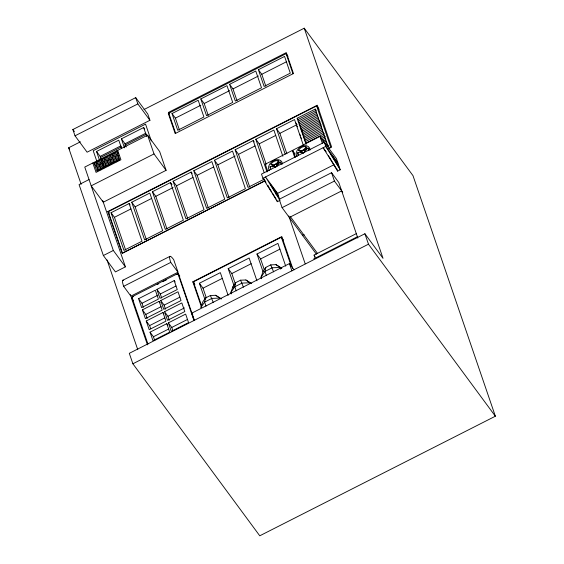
<?xml version="1.0" encoding="UTF-8"?>
<svg xmlns="http://www.w3.org/2000/svg" width="564" height="564" viewBox="0 0 564 564"><rect width="100%" height="100%" fill="white"/><g stroke="black" fill="none" stroke-linecap="round" stroke-linejoin="round"><path stroke-width="0.85" d="M273.892 165.901L270.078 166.704L270.043 167.325A5.943 4.174 -31.2 0 0 270.988 169.27M301.55 151.864L297.736 152.675L297.693 153.288A5.943 4.174 -31.2 0 0 298.645 155.234M205.479 297.996L204.633 302.064L200.749 307.69L202.836 301.818L205.479 297.996L210.393 295.501L215.695 295.296L221.504 298.878M251.678 283.558L245.869 279.977L240.56 280.188L235.646 282.684L234.807 286.752L230.923 292.371L231.191 293.929M281.845 268.245L276.036 264.664L270.734 264.876L265.82 267.371L264.974 271.439L261.09 277.058L261.365 278.609M230.923 292.371L233.01 286.505L235.646 282.684M277.735 163.356L278.87 161.452L277.763 160.627A5.943 4.329 -36.4 0 0 271.333 163.694L270.974 164.3L271.46 164.956L273.286 165.456L273.491 165.118M305.385 149.319L306.52 147.415L305.413 146.591A5.943 4.329 -36.4 0 0 298.99 149.657L298.631 150.264L299.11 150.919L300.943 151.42L301.141 151.082M276.409 164.11L278.39 160.796M304.059 150.073L306.041 146.76M265.82 267.371L263.176 271.192L261.09 277.058L261.654 278.701M270.974 164.3L274.167 165.174A1.784 1.297 -36.4 0 1 276.987 164.491L280.294 162.058L280.597 162.467A5.943 4.011 -36.3 0 1 280.879 163.518M298.631 150.264L301.818 151.138A1.784 1.297 -36.4 0 1 304.638 150.454L307.951 148.029L308.247 148.431A5.943 4.011 -36.3 0 1 308.452 150.666M72.876 129.53L135.698 97.642L147.782 114.02L149.932 120.301L87.103 152.188L75.019 135.804L72.876 129.53L74.385 131.574M75.019 135.804L137.849 103.917L149.932 120.301M81.16 184.329L68.639 147.782L80.419 141.804M144.031 109.515L304.236 28.2L412.989 175.644L495.361 416.218L259.764 535.8L132.885 363.78L129.304 353.325L364.894 233.743L383.019 258.319L304.236 28.2M175.665 133.315L168.502 112.398L286.3 52.607L293.463 73.524L175.171 133.555L168.291 113.477L286.089 53.686L288.021 56.308M99.334 159.647L96.529 151.462L118.778 140.168L121.584 148.353M124.482 147.846L121.401 138.843L143.651 127.549L144.687 128.952M172.006 113.554L198.183 100.265L203.914 117.002L177.738 130.291L172.006 113.554L175.39 118.144L179.486 130.094M200.798 98.94L226.982 85.65L232.706 102.387L206.53 115.676L200.798 98.94L204.182 103.529L208.278 115.479M229.597 84.325L255.774 71.036L261.506 87.772L235.329 101.062L229.597 84.325L232.981 88.915L237.07 100.864M258.39 69.71L284.566 56.421L290.298 73.158L264.121 86.447L258.39 69.71L261.774 74.293L265.87 86.25M96.529 151.462L100.159 156.376L120.872 145.864M121.401 138.843L125.025 143.757L145.738 133.238M175.39 118.144L200.798 105.249M204.182 103.529L229.59 90.628M232.981 88.915L258.39 76.013M261.774 74.293L286.413 61.793M100.406 157.56L121.507 146.851M124.63 145.265L146.513 134.161M166.098 170.328L154.014 153.944L91.192 185.831L103.275 202.215L166.098 170.328L159.675 151.561L147.592 135.184L84.769 167.071L113.322 250.472L125.405 266.857L115.444 271.911L103.36 255.527L79.08 184.611L89.041 179.556M116.642 150.891L119.582 159.464L96.811 171.026L94.16 163.285L116.931 151.723L118.384 153.69M107.393 165.654L104.742 157.913L107.111 161.114L108.175 160.578M99.454 169.679L96.804 161.946L99.222 165.217L100.286 164.674M102.105 168.34L99.454 160.599L101.865 163.877L102.937 163.334M110.043 164.307L107.393 156.566L109.811 159.845L110.875 159.302M117.982 160.282L115.331 152.541L117.749 155.812L118.814 155.276M264.967 180.889L122.219 253.349L107.893 211.507L317.306 105.214L331.632 147.056L328.495 148.649M264.995 180.755L122.423 253.116L108.246 211.69L316.615 105.933L319.027 109.212M129.114 203.555L142.008 241.209L123.946 250.381L111.052 212.72L129.114 203.555L130.08 204.866M131.736 202.229L149.798 193.057L162.686 230.711L144.624 239.883L131.736 202.229L135.12 206.812L146.33 239.559M170.476 182.56L183.37 220.221L165.308 229.386L152.414 191.732L170.476 182.56L171.928 184.527M191.154 172.062L204.048 209.723L185.986 218.888L173.092 181.234L191.154 172.062L192.12 173.374M193.776 170.737L211.838 161.572L224.726 199.226L206.664 208.391L193.776 170.737L197.16 175.326L208.37 208.067M214.454 160.239L232.516 151.074L245.411 188.728L227.348 197.893L214.454 160.239L217.838 164.829L229.047 197.569M264.516 179.028L248.026 187.403L235.132 149.742L253.194 140.577L254.16 141.888M267.026 171.992L255.816 139.245L273.878 130.08L282.846 156.277M285.18 154.127L276.494 128.754L294.556 119.582L303.242 144.962M306.104 144.335L297.172 118.257L315.234 109.085L316.2 110.396M297.672 119.716L315.734 110.551M316.235 112.017L298.173 121.182L299.139 122.494M298.673 122.649L316.735 113.484M111.052 212.72L114.436 217.309L130.926 208.941M135.12 206.812L151.61 198.443M152.414 191.732L155.798 196.314L173.077 187.551M173.092 181.234L176.476 185.824L192.966 177.448M197.16 175.326L213.65 166.951M217.838 164.829L235.11 156.059M235.132 149.742L238.516 154.332L255.006 145.963M255.816 139.245L259.193 143.834L275.69 135.466M276.494 128.754L279.878 133.337L297.15 124.566M317.243 114.943L299.181 124.115L300.147 125.427M299.681 125.575L317.743 116.41M318.244 117.876L300.182 127.041L301.634 129.008M318.745 119.335L300.683 128.507L302.614 131.13M301.684 131.433L319.746 122.268M302.685 134.366L320.747 125.194M321.254 126.66L303.192 135.825L304.158 137.137M303.693 137.292L321.755 128.127M322.255 129.586L304.193 138.758L305.159 140.069M304.694 140.217L322.756 131.052M305.695 143.15L323.757 133.985M294.944 153.993L292.342 150.454L265.299 164.18L267.731 171.28M326.161 151.815L323.137 147.719L337.632 171.118L340.247 169.792L336.412 158.583L319.992 136.425L292.949 150.151L295.381 157.243M320.331 137.44L324.258 135.445L325.224 136.756M320.831 138.906L324.758 136.911M322.122 139.971L325.259 138.377M322.622 141.437L325.766 139.837M323.912 142.502L326.267 141.303M103.36 255.527L113.322 250.472M325.195 143.566L326.767 142.77M325.696 145.033L327.268 144.236L328.72 146.196M328.445 148.543L330.793 147.352L316.615 105.933M340.247 169.792L325.759 146.386L324.328 142.206L261.499 174.093L262.93 178.273L277.382 201.701L280.005 200.368L265.517 176.962L277.601 193.346L334.445 164.491M275.993 194.284L277.305 193.621L278.679 197.64L270.382 184.238L277.305 193.621M336.236 163.708L337.547 163.045L338.922 167.064L330.624 153.662L337.547 163.045M357.83 238.078L338.816 182.532L331.561 172.704L279.208 199.275L282.078 207.644L316.411 254.195M122.733 280.322L169.842 256.409M123.643 286.315L170.758 262.408A17.822 2.735 63.1 0 1 173.712 259.687L178.005 272.236L130.897 296.149L123.643 286.315A17.822 2.735 63.1 0 1 123.551 280.364M282.078 207.644L334.431 181.072L342.722 192.317M179.81 276.141L177.879 273.519L131.807 296.904L147.958 344.075M147.465 344.851L131.313 297.679L133.668 296.481M157.229 284.524L158.794 283.727M162.721 281.732L166.648 279.744M176.856 274.562L178.428 273.766L194.298 320.105M289.325 217.478L341.678 190.9M138.589 298.694L155.34 290.185L158.399 299.11L141.642 307.62L138.589 298.694L141.973 303.277L143.362 307.338M174.191 280.618L177.244 289.551L159.972 298.314L156.912 289.388L174.191 280.618L175.157 281.929M141.973 303.277L157.962 295.162M156.912 289.388L160.296 293.978L176.003 286.004M201.503 307.147L192.817 281.774L281.817 236.598L292.751 268.52M201.51 305.61L193.389 281.88L281.344 237.24L283.417 240.045M159.161 301.345L162.171 310.129L145.413 318.632L142.41 309.847L159.161 301.345L160.127 302.656M160.733 300.549L178.012 291.778L181.016 300.563L163.743 309.333L160.733 300.549L164.117 305.138L165.485 309.128M204.958 299.526L199.388 283.255L220.334 272.631L228.131 295.409M234.032 285.722L228.187 268.64L249.126 258.009L256.923 280.794M263.106 271.926L256.98 254.026L277.918 243.394L285.722 266.173M142.41 309.847L145.794 314.437L161.022 306.71M164.117 305.138L179.824 297.165M199.388 283.255L203.019 288.169L222.406 278.327M228.187 268.64L231.811 273.554L251.199 263.712M256.98 254.026L260.603 258.939L279.998 249.098M162.982 312.505L165.943 321.149L149.192 329.651L146.231 321.008L162.982 312.505L163.948 313.817M164.554 311.709L181.834 302.938L184.788 311.582L167.515 320.352L164.554 311.709L167.938 316.298L169.285 320.225M146.231 321.008L149.615 325.597L164.843 317.863M167.938 316.298L184.428 307.923M166.803 323.666L169.715 332.168L152.964 340.67L150.052 332.168L166.803 323.666L167.769 324.977M168.375 322.869L185.648 314.099L188.559 322.601L171.287 331.371L168.375 322.869L171.759 327.451L172.817 330.546M194.256 320.493L191.746 313.168L289.41 263.599L294.041 269.874M315.149 258.249L314.07 255.083L356.476 233.559M150.052 332.168L153.436 336.757L168.664 329.023M171.759 327.451L187.467 319.485M313.753 258.897L357.731 236.577M132.885 363.78L368.475 244.205L495.361 416.218M251.184 283.565L249.831 282.776L242.026 283.086L234.807 286.752L236.21 290.855M221.01 298.878L219.664 298.088L211.86 298.398L204.633 302.064L206.043 306.167M305.899 147.246L306.52 147.415M278.249 161.283L278.87 161.452M281.351 268.252L276.036 264.664M245.869 279.977L249.831 282.776M215.695 295.296L219.664 298.088M320.211 122.113L319.245 120.802L301.183 129.967L302.635 131.934M321.212 125.039L320.246 123.735L302.184 132.9L303.15 134.211M324.222 133.83L323.257 132.519L305.194 141.684L306.647 143.651M337.843 162.77L325.759 146.386L262.93 178.273L265.954 182.369M297.172 118.257L298.137 119.568M295.557 122.515L296.523 123.826M296.558 125.441L297.524 126.752M299.569 134.225L300.534 135.536M300.57 137.158L301.536 138.469M304.905 148.663L306.111 150.299M300.457 150.764L300.943 151.42M277.255 162.7L278.461 164.335M272.807 164.801L273.286 165.456M268.753 186.91L267.766 185.563L271.453 191.52M290.538 216.858L317.624 253.581M314.07 255.083L315.107 256.493M168.502 112.398L169.538 113.801M112.603 155.72L111.637 154.416L114.288 162.15M104.664 159.753L103.698 158.442L106.349 166.183M193.389 281.88L194.425 283.29M192.817 281.774L194.89 284.58M102.021 161.1L101.055 159.788L103.698 167.529M170.758 262.408L178.005 272.236M96.726 163.786L95.76 162.474L98.411 170.215M94.16 163.285L96.578 166.563L97.903 170.434M191.746 313.168L192.775 314.564M68.639 147.782L69.689 149.199M108.246 211.69L109.212 213.002M107.893 211.507L108.93 212.91M131.313 297.679L133.386 300.485M307.951 148.029L308.769 149.136A5.943 4.011 -36.3 0 1 309.051 150.186M280.294 162.058L281.119 163.172A5.943 4.011 -36.3 0 1 281.401 164.223M278.397 163.454L278.912 164.159M328.467 155.734L333.543 163.927M334.459 165.414L336.306 168.389M272.377 193.015L276.064 198.972M297.736 152.675L298.173 153.394M272.271 166.246L272.708 166.965M270.078 166.704L270.523 167.43M270.734 264.876L273.603 271.876M240.56 280.188L243.436 287.189M210.393 295.501L213.262 302.501M364.894 233.743L368.475 244.205M336.828 168.777L337.632 171.118M315.234 109.085L328.128 146.746M319.992 136.425L322.425 143.524M331.561 172.704L334.431 181.072M286.089 53.686L292.963 73.771M292.342 150.454L294.768 157.553M279.878 133.337L286.886 153.803M288.803 215.956L305.194 263.818M277.601 193.346L279.737 199.593M259.193 143.834L266.201 164.3M253.194 140.577L264.128 172.499M281.344 237.24L291.426 266.694M289.41 263.599L291.919 270.924M280.569 269.106L280.005 267.463L272.2 267.773L264.974 271.439L266.384 275.542M238.516 154.332L249.725 187.079M260.603 258.939L264.227 269.514M231.811 273.554L235.435 284.129M176.476 185.824L187.685 218.564M203.019 288.169L206.361 297.933M151.314 140.951L145.554 124.122L93.194 150.701L96.846 161.36M135.698 97.642L137.849 103.917M147.592 135.184L154.014 153.944M143.651 127.549L146.732 136.551M155.798 196.314L167.007 229.062M177.879 273.519L194.03 320.69M125.025 143.757L126.146 147.028M117.693 150.355L120.915 159.774L96.049 172.394L92.827 162.982M117.749 155.812L119.342 160.458M114.288 153.07L116.938 160.81M116.692 161.805L115.105 157.159L112.687 153.88L115.338 161.621M160.296 293.978L161.685 298.032M113.78 162.369L112.455 158.498L110.036 155.227L112.687 162.968M108.993 155.756L111.644 163.497M109.811 159.845L111.397 164.491M106.342 157.102L108.993 164.843M107.111 161.114L108.697 165.76M105.842 166.401L104.516 162.531L102.098 159.252L104.749 166.993M100.159 156.376L101.28 159.654M102.401 162.925L104.079 167.839M101.865 163.877L103.459 168.516M98.404 161.128L101.055 168.869M99.222 165.217L100.815 169.863M114.436 217.309L125.645 250.056M145.794 314.437L147.162 318.427M149.615 325.597L150.687 328.741M153.436 336.757L154.755 340.621M102.718 200.58L125.405 266.857M130.362 294.577L130.897 296.149M107.04 259.933L137.757 349.652M276.861 200.135L277.382 201.701M233.01 286.505L233.263 287.985M302.494 234.991A103.98 69.442 -18.9 0 1 304.243 234.828M304.638 150.454A1.784 1.297 -36.4 0 1 303.15 152.95A1.784 1.297 -36.4 0 1 301.818 151.138M298.426 155.079A5.943 4.174 -31.2 0 1 298.13 154.014M300.563 152.273A7.621 5.555 -36.4 0 1 301.486 151.342M305.476 149.15A7.621 5.555 -36.4 0 1 307.281 148.868M308.966 149.009A7.621 5.555 -36.4 0 1 310.411 149.58M297.08 156.623A7.621 5.555 -36.4 0 1 301.261 146.577A7.621 5.555 -36.4 0 1 310.059 150.038M276.987 164.491A1.784 1.297 -36.4 0 1 275.5 166.986A1.784 1.297 -36.4 0 1 274.167 165.174M272.913 166.309A7.621 5.555 -36.4 0 1 273.836 165.372M277.826 163.186A7.621 5.555 -36.4 0 1 279.631 162.897M269.43 170.659A7.621 5.555 -36.4 0 1 273.603 160.606A7.621 5.555 -36.4 0 1 282.409 164.075M302.678 152.929A1.784 1.255 -31.2 0 0 304.821 150.821A1.784 1.255 -31.2 0 0 302.1 150.792A1.784 1.255 -31.2 0 0 302.678 152.929M302.692 152.943A1.784 1.206 -36.3 0 0 304.772 150.743A1.784 1.206 -36.3 0 0 302.142 150.849A1.784 1.206 -36.3 0 0 302.692 152.943M275.028 166.965A1.784 1.255 -31.2 0 0 277.171 164.857A1.784 1.255 -31.2 0 0 274.449 164.829A1.784 1.255 -31.2 0 0 275.028 166.965A1.784 1.206 -36.3 0 0 277.121 164.78A1.784 1.206 -36.3 0 0 274.485 164.885A1.784 1.206 -36.3 0 0 275.035 166.979"/></g></svg>
